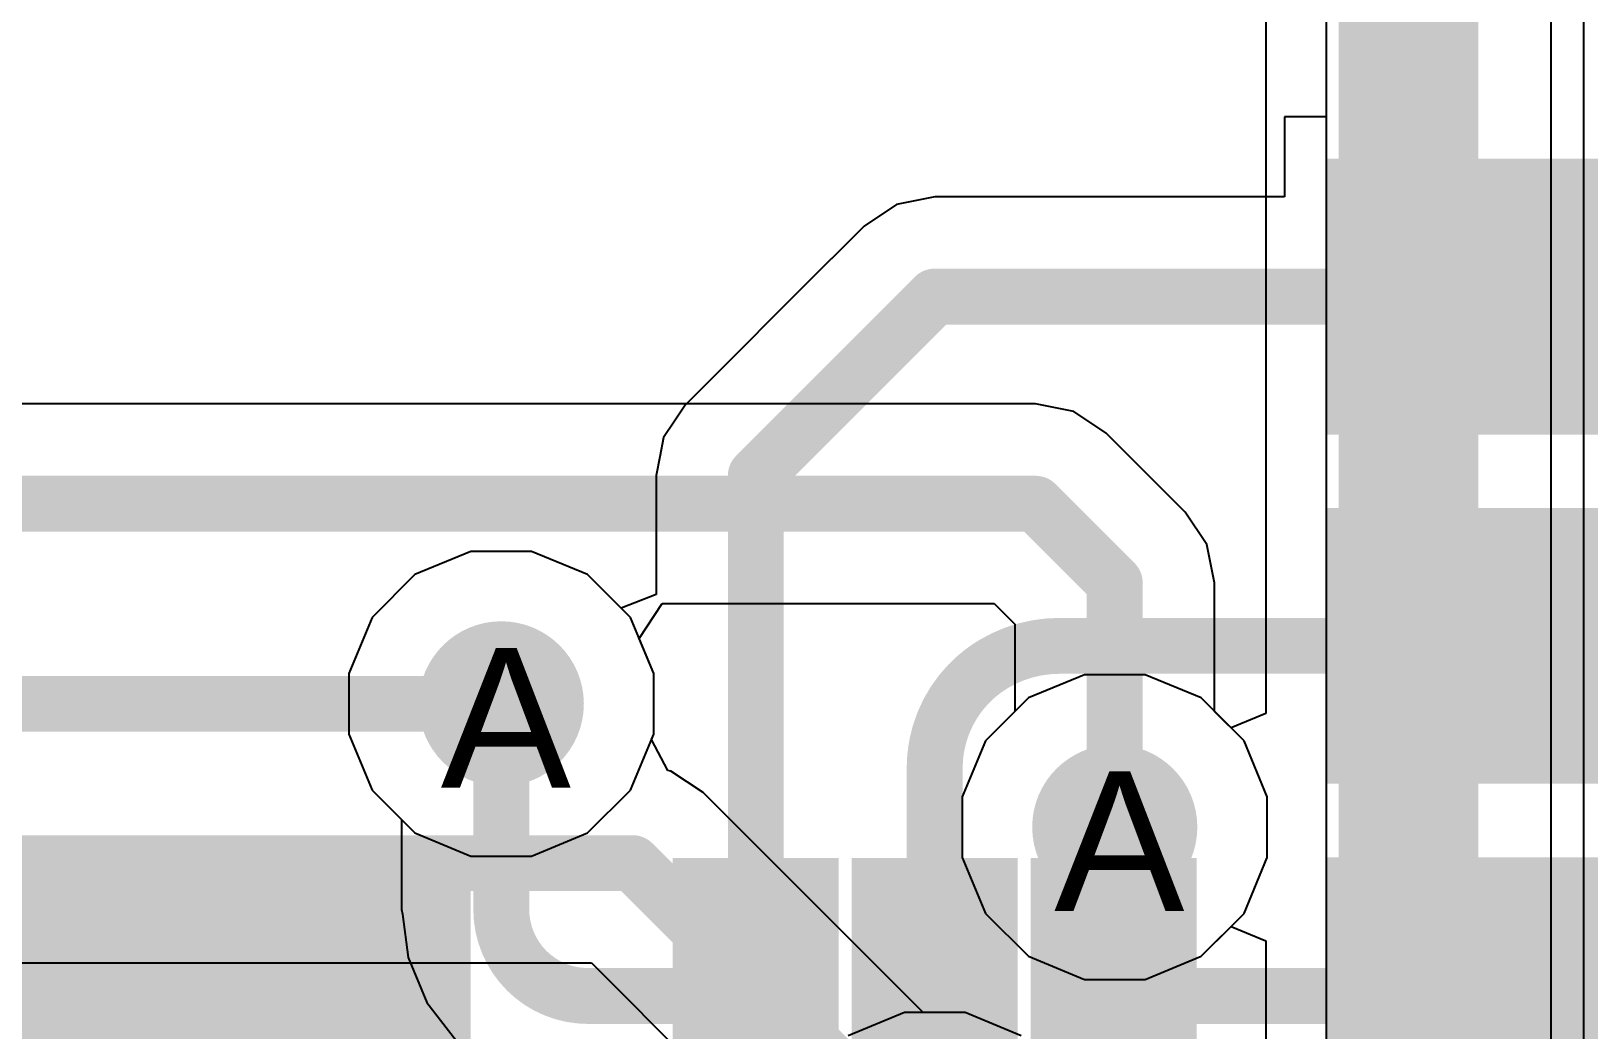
# Model space of a CAD drawing. Header units: inches. Extents: x 0 to 5271, y 0 to 5417.
# Drawn here: x 129.84 to 135.5, y 19.13 to 22.77 of the extents above; entities that cross this region are included whole.
import ezdxf

# ---------------------------------------------------------------- set-up
doc = ezdxf.new("R2010")
doc.units = ezdxf.units.IN
for name, color, linetype in [('Bottom Layer', 5, 'Continuous'), ('Bottom Overlay', 54, 'Continuous'), ('Bottom Paste', 16, 'Continuous'), ('Bottom Solder', 6, 'Continuous'), ('Drill Drawing', 1, 'Continuous'), ('L2_GND1', 16, 'Continuous'), ('L3_SIG1', 76, 'Continuous'), ('L4_PWR', 90, 'Continuous'), ('L5_GND2', 156, 'Continuous'), ('L6_SIG2', 130, 'Continuous'), ('L7_GND3', 216, 'Continuous'), ('Top Layer', 1, 'Continuous'), ('Top Paste', 8, 'Continuous'), ('Top Solder', 216, 'Continuous'), ('Via Holes', 16, 'Continuous')]:
    doc.layers.add(name, color=color, linetype=linetype)
doc.styles.add('Arial', font='', dxfattribs={"height": 0.2})
doc.styles.get('Arial').set_extended_font_data('Arial')

# ---------------------------------------------------------------- blocks, each defined once
blk = doc.blocks.new('PC817X2NIPW_190')
at = {"layer": 'Top Layer'}
blk.add_hatch(color=1, dxfattribs=at).paths.add_polyline_path([(6.1499, -0.37), (6.1499, -2.17), (3.6499, -2.17), (3.6499, -0.37)])
at = {"layer": 'Top Paste'}
blk.add_hatch(color=8, dxfattribs=at).paths.add_polyline_path([(6.1499, -0.37), (6.1499, -2.17), (3.6499, -2.17), (3.6499, -0.37)])
at = {"layer": 'Top Solder'}
blk.add_hatch(color=216, dxfattribs=at).paths.add_polyline_path([(6.2007, -0.3192), (6.2007, -2.2208), (3.5991, -2.2208), (3.5991, -0.3192)])
blk = doc.blocks.new('SOT_363_B_265')
at = {"layer": 'Bottom Layer'}
for points in [[(-1.37, 0.45), (-1.37, 0.85), (-0.57, 0.85), (-0.57, 0.45)], [(0.57, 0.45), (0.57, 0.85), (1.37, 0.85), (1.37, 0.45)], [(-1.37, -0.2), (-1.37, 0.2), (-0.57, 0.2), (-0.57, -0.2)], [(0.57, -0.2), (0.57, 0.2), (1.37, 0.2), (1.37, -0.2)], [(-1.37, -0.85), (-1.37, -0.45), (-0.57, -0.45), (-0.57, -0.85)], [(0.57, -0.85), (0.57, -0.45), (1.37, -0.45), (1.37, -0.85)]]:
    blk.add_hatch(color=5, dxfattribs=at).paths.add_polyline_path(points)
at = {"layer": 'Bottom Paste'}
for points in [[(-1.37, 0.45), (-1.37, 0.85), (-0.57, 0.85), (-0.57, 0.45)], [(0.57, 0.45), (0.57, 0.85), (1.37, 0.85), (1.37, 0.45)], [(-1.37, -0.2), (-1.37, 0.2), (-0.57, 0.2), (-0.57, -0.2)], [(0.57, -0.2), (0.57, 0.2), (1.37, 0.2), (1.37, -0.2)], [(-1.37, -0.85), (-1.37, -0.45), (-0.57, -0.45), (-0.57, -0.85)], [(0.57, -0.85), (0.57, -0.45), (1.37, -0.45), (1.37, -0.85)]]:
    blk.add_hatch(color=16, dxfattribs=at).paths.add_polyline_path(points)
at = {"layer": 'Bottom Solder'}
for points in [[(-1.4716, 0.3484), (-1.4716, 0.9516), (-0.4684, 0.9516), (-0.4684, 0.3484)], [(0.4684, 0.3484), (0.4684, 0.9516), (1.4716, 0.9516), (1.4716, 0.3484)], [(-1.4716, -0.3016), (-1.4716, 0.3016), (-0.4684, 0.3016), (-0.4684, -0.3016)], [(0.4684, -0.3016), (0.4684, 0.3016), (1.4716, 0.3016), (1.4716, -0.3016)], [(-1.4716, -0.9516), (-1.4716, -0.3484), (-0.4684, -0.3484), (-0.4684, -0.9516)], [(0.4684, -0.9516), (0.4684, -0.3484), (1.4716, -0.3484), (1.4716, -0.9516)]]:
    blk.add_hatch(color=6, dxfattribs=at).paths.add_polyline_path(points)
at = {"layer": 'Bottom Overlay'}
for points in [[(-0.6604, 1.0922, 0.127, 0.127, 0), (0.508, 1.0922, 0.127, 0.127, 0)], [(-1.651, -0.5334, 0.1, 0.1, 0), (-1.651, -0.7874, 0.1, 0.1, 0)], [(-1.651, -0.5334, 0.1, 0.1, 0), (-1.524, -0.6604, 0.1, 0.1, 0)], [(-1.524, -0.6604, 0.1, 0.1, 0), (-1.651, -0.7874, 0.1, 0.1, 0)], [(-0.6604, -1.0922, 0.127, 0.127, 0), (0.508, -1.0922, 0.127, 0.127, 0)]]:
    blk.add_lwpolyline(points, format="xyseb", dxfattribs=at)
for points in [[(-0.6921, 1.0922, 0.0635, 0.0635, 1), (-0.6286, 1.0922, 0.0635, 0.0635, 1)], [(0.4763, 1.0922, 0.0635, 0.0635, 1), (0.5398, 1.0922, 0.0635, 0.0635, 1)], [(-1.676, -0.5334, 0.05, 0.05, 1), (-1.626, -0.5334, 0.05, 0.05, 1)], [(-1.676, -0.5334, 0.05, 0.05, 1), (-1.626, -0.5334, 0.05, 0.05, 1)], [(-1.549, -0.6604, 0.05, 0.05, 1), (-1.499, -0.6604, 0.05, 0.05, 1)], [(-1.549, -0.6604, 0.05, 0.05, 1), (-1.499, -0.6604, 0.05, 0.05, 1)], [(-1.676, -0.7874, 0.05, 0.05, 1), (-1.626, -0.7874, 0.05, 0.05, 1)], [(-1.676, -0.7874, 0.05, 0.05, 1), (-1.626, -0.7874, 0.05, 0.05, 1)], [(-0.6921, -1.0922, 0.0635, 0.0635, 1), (-0.6286, -1.0922, 0.0635, 0.0635, 1)], [(0.4763, -1.0922, 0.0635, 0.0635, 1), (0.5398, -1.0922, 0.0635, 0.0635, 1)]]:
    blk.add_lwpolyline(points, format="xyseb", close=True, dxfattribs=at)
blk = doc.blocks.new('XKNANO_113_B_294')
at = {"layer": 'Bottom Layer'}
for points in [[(-5.23, -6.17), (-4.43, -6.17), (-4.43, -7.31), (-5.23, -7.31)], [(-3.96, -6.17), (-3.16, -6.17), (-3.16, -7.31), (-3.96, -7.31)], [(-2.69, -6.17), (-1.89, -6.17), (-1.89, -7.31), (-2.69, -7.31)]]:
    blk.add_hatch(color=5, dxfattribs=at).paths.add_polyline_path(points)
at = {"layer": 'Bottom Paste'}
for points in [[(-5.23, -6.17), (-4.43, -6.17), (-4.43, -7.31), (-5.23, -7.31)], [(-3.96, -6.17), (-3.16, -6.17), (-3.16, -7.31), (-3.96, -7.31)], [(-2.69, -6.17), (-1.89, -6.17), (-1.89, -7.31), (-2.69, -7.31)]]:
    blk.add_hatch(color=16, dxfattribs=at).paths.add_polyline_path(points)
at = {"layer": 'Bottom Solder'}
for points in [[(-5.3316, -6.0684), (-4.3284, -6.0684), (-4.3284, -7.4116), (-5.3316, -7.4116)], [(-4.0616, -6.0684), (-3.0584, -6.0684), (-3.0584, -7.4116), (-4.0616, -7.4116)], [(-2.7916, -6.0684), (-1.7884, -6.0684), (-1.7884, -7.4116), (-2.7916, -7.4116)]]:
    blk.add_hatch(color=6, dxfattribs=at).paths.add_polyline_path(points)
at = {"layer": 'Bottom Overlay'}
blk.add_lwpolyline([(-5.461, -7.0612, 0.127, 0.127, 0), (-6.604, -7.0612, 0.127, 0.127, 0)], format="xyseb", dxfattribs=at)
blk.add_lwpolyline([(-5.4927, -7.0612, 0.0635, 0.0635, 1), (-5.4292, -7.0612, 0.0635, 0.0635, 1)], format="xyseb", close=True, dxfattribs=at)

msp = doc.modelspace()

# ---------------------------------------------------------------- hatches: boundary and pattern name
at = {"layer": 'Bottom Layer'}
h = msp.add_hatch(color=5, dxfattribs=at)
edge = h.paths.add_edge_path()
edge.add_arc((131.5466, 20.3204), 0.3, 0, 360)
h = msp.add_hatch(color=5, dxfattribs=at)
edge = h.paths.add_edge_path()
edge.add_arc((133.7757, 19.872), 0.3, 0, 360)
at = {"layer": 'L2_GND1'}
h = msp.add_hatch(color=16, dxfattribs=at)
edge = h.paths.add_edge_path()
edge.add_arc((131.5466, 20.3204), 0.3, 0, 360)
h = msp.add_hatch(color=16, dxfattribs=at)
edge = h.paths.add_edge_path()
edge.add_arc((133.7757, 19.872), 0.3, 0, 360)
at = {"layer": 'L3_SIG1'}
h = msp.add_hatch(color=76, dxfattribs=at)
edge = h.paths.add_edge_path()
edge.add_arc((131.5466, 20.3204), 0.3, 0, 360)
h = msp.add_hatch(color=76, dxfattribs=at)
edge = h.paths.add_edge_path()
edge.add_arc((133.7757, 19.872), 0.3, 0, 360)
at = {"layer": 'L4_PWR'}
h = msp.add_hatch(color=90, dxfattribs=at)
edge = h.paths.add_edge_path()
edge.add_arc((131.5466, 20.3204), 0.3, 0, 360)
h = msp.add_hatch(color=90, dxfattribs=at)
edge = h.paths.add_edge_path()
edge.add_arc((133.7757, 19.872), 0.3, 0, 360)
at = {"layer": 'L5_GND2'}
h = msp.add_hatch(color=156, dxfattribs=at)
edge = h.paths.add_edge_path()
edge.add_arc((131.5466, 20.3204), 0.3, 0, 360)
h = msp.add_hatch(color=156, dxfattribs=at)
edge = h.paths.add_edge_path()
edge.add_arc((133.7757, 19.872), 0.3, 0, 360)
at = {"layer": 'L6_SIG2'}
h = msp.add_hatch(color=130, dxfattribs=at)
edge = h.paths.add_edge_path()
edge.add_arc((131.5466, 20.3204), 0.3, 0, 360)
h = msp.add_hatch(color=130, dxfattribs=at)
edge = h.paths.add_edge_path()
edge.add_arc((133.7757, 19.872), 0.3, 0, 360)
at = {"layer": 'L7_GND3'}
h = msp.add_hatch(color=216, dxfattribs=at)
edge = h.paths.add_edge_path()
edge.add_arc((131.5466, 20.3204), 0.3, 0, 360)
h = msp.add_hatch(color=216, dxfattribs=at)
edge = h.paths.add_edge_path()
edge.add_arc((133.7757, 19.872), 0.3, 0, 360)
at = {"layer": 'Top Layer'}
h = msp.add_hatch(color=1, dxfattribs=at)
edge = h.paths.add_edge_path()
edge.add_arc((131.5466, 20.3204), 0.3, 0, 360)
h = msp.add_hatch(color=1, dxfattribs=at)
edge = h.paths.add_edge_path()
edge.add_arc((133.7757, 19.872), 0.3, 0, 360)
at = {"layer": 'Via Holes'}
h = msp.add_hatch(color=7, dxfattribs=at)
edge = h.paths.add_edge_path()
edge.add_arc((131.5466, 20.3204), 0.15, 0, 360)
h = msp.add_hatch(color=7, dxfattribs=at)
edge = h.paths.add_edge_path()
edge.add_arc((133.7757, 19.872), 0.15, 0, 360)

# ---------------------------------------------------------------- linework, layer by layer
at = {"layer": 'Bottom Layer'}
for p, q in [((134.5444, 38.354), (134.5444, 11.4664)), ((134.5444, 28.062), (134.5444, 22.455)), ((134.5444, 22.455), (134.3929, 22.455)), ((134.3929, 22.455), (134.3929, 22.1636)), ((132.9827, 22.136), (132.865, 22.0574)), ((133.1214, 22.1636), (132.9827, 22.136)), ((134.3929, 22.1636), (133.1214, 22.1636)), ((133.1214, 22.1636), (133.1214, 22.1636)), ((132.865, 22.0574), (132.746, 21.9384)), ((132.865, 22.0574), (132.865, 22.0574)), ((132.7457, 21.9381), (132.215, 21.4063)), ((132.7459, 21.9382), (132.7457, 21.9381)), ((132.746, 21.9384), (132.7459, 21.9382)), ((132.2148, 21.406), (132.1761, 21.348)), ((132.215, 21.4062), (132.2148, 21.406)), ((132.215, 21.4063), (132.215, 21.4063)), ((132.215, 21.4063), (132.215, 21.4062)), ((132.1761, 21.348), (132.1364, 21.2886)), ((132.1363, 21.2883), (132.1224, 21.218)), ((132.1364, 21.2884), (132.1363, 21.2883)), ((132.1364, 21.2886), (132.1364, 21.2884)), ((132.1224, 21.218), (132.1088, 21.1499)), ((132.1088, 21.1499), (132.1088, 21.1495)), ((132.1088, 21.1495), (132.1088, 21.1495)), ((132.1088, 21.1495), (132.1088, 21.1495)), ((132.1088, 21.1495), (132.1088, 20.7172)), ((131.4364, 20.8743), (131.2328, 20.79)), ((131.6568, 20.8743), (131.4364, 20.8743)), ((131.8604, 20.79), (131.6568, 20.8743)), ((131.2328, 20.79), (131.0769, 20.6342)), ((131.9818, 20.6686), (131.8604, 20.79)), ((132.1088, 20.7172), (131.9818, 20.6686)), ((131.0769, 20.6342), (130.9926, 20.4305)), ((130.9926, 20.4305), (130.9926, 20.2102)), ((130.9926, 20.2102), (131.0769, 20.0065)), ((131.0769, 20.0065), (131.184, 19.8994)), ((131.184, 19.8994), (131.184, 19.5728)), ((131.184, 19.5728), (131.1875, 19.5552)), ((131.1875, 19.5552), (131.2083, 19.3978)), ((131.2083, 19.3978), (131.2758, 19.2347)), ((131.2758, 19.2347), (131.3833, 19.0946))]:
    msp.add_line(p, q, dxfattribs=at)
for points in [[(133.0024, 21.682, 0.2032, 0.2032, 0), (133.1214, 21.801, 0.2032, 0.2032, 0)], [(133.1214, 21.801, 0.2032, 0.2032, 0), (135.2169, 21.801, 0.2032, 0.2032, 0)], [(132.4714, 21.1499, 0.2032, 0.2032, 0), (133.0024, 21.682, 0.2032, 0.2032, 0)], [(132.4714, 19.258, 0.2032, 0.2032, 0), (132.4714, 21.1499, 0.2032, 0.2032, 0)], [(133.337, 20.4659, 0.2032, 0.2032, -0.134764), (133.5742, 20.531, 0.2032, 0.2032, 0)], [(133.337, 20.4659, 0.2032, 0.2032, -0.134762), (133.5742, 20.531, 0.2032, 0.2032, 0)], [(133.337, 20.4659, 0.2032, 0.2032, -0.134762), (133.5742, 20.531, 0.2032, 0.2032, 0)], [(133.337, 20.4659, 0.2032, 0.2032, -0.134762), (133.5742, 20.531, 0.2032, 0.2032, 0)], [(133.5742, 20.531, 0.2032, 0.2032, 0), (135.2169, 20.531, 0.2032, 0.2032, 0)], [(133.1214, 20.0886, 0.2032, 0.2032, -0.263767), (133.337, 20.4659, 0.2032, 0.2032, 0)], [(133.1214, 20.0886, 0.2032, 0.2032, -0.263767), (133.337, 20.4659, 0.2032, 0.2032, 0)], [(133.2744, 20.4209, 0.2032, 0.2032, -0.043836), (133.337, 20.4659, 0.2032, 0.2032, 0)], [(133.1315, 20.1809, 0.2032, 0.2032, -0.162728), (133.2744, 20.4209, 0.2032, 0.2032, 0)], [(131.5466, 19.5728, 0.2032, 0.2032, 0), (131.5466, 20.3204, 0.2032, 0.2032, 0)], [(133.1214, 20.0886, 0.2032, 0.2032, -0.05282), (133.1315, 20.1809, 0.2032, 0.2032, 0)], [(133.1214, 20.0871, 0.2032, 0.2032, -0.000849), (133.1214, 20.0886, 0.2032, 0.2032, 0)], [(133.1214, 20.0871, 0.2032, 0.2032, -0.000849), (133.1214, 20.0886, 0.2032, 0.2032, 0)], [(133.1214, 20.0871, 0.2032, 0.2032, -0.000849), (133.1214, 20.0886, 0.2032, 0.2032, 0)], [(133.1214, 20.0871, 0.2032, 0.2032, -0.000849), (133.1214, 20.0886, 0.2032, 0.2032, 0)], [(133.1214, 19.258, 0.2032, 0.2032, 0), (133.1214, 20.0871, 0.2032, 0.2032, 0)], [(133.7736, 19.8698, 0.2032, 0.2032, 0), (133.7757, 19.872, 0.2032, 0.2032, 0)], [(133.7736, 19.2602, 0.2032, 0.2032, 0), (133.7736, 19.8698, 0.2032, 0.2032, 0)], [(131.8614, 19.258, 0.2032, 0.2032, -0.414211), (131.5466, 19.5728, 0.2032, 0.2032, 0)], [(131.8614, 19.258, 0.2032, 0.2032, 0), (132.4714, 19.258, 0.2032, 0.2032, 0)], [(133.1214, 18.6436, 0.2032, 0.2032, 0), (133.1214, 19.258, 0.2032, 0.2032, 0)], [(133.7714, 19.258, 0.2032, 0.2032, 0), (133.7736, 19.2602, 0.2032, 0.2032, 0)], [(133.7714, 19.258, 0.2032, 0.2032, 0), (135.2139, 19.258, 0.2032, 0.2032, 0)], [(135.2139, 19.258, 0.2032, 0.2032, 0), (135.2169, 19.261, 0.2032, 0.2032, 0)]]:
    msp.add_lwpolyline(points, format="xyseb", dxfattribs=at)
for points in [[(133.0706, 21.801, 0.1016, 0.1016, 1), (133.1722, 21.801, 0.1016, 0.1016, 1)], [(133.0706, 21.801, 0.1016, 0.1016, 1), (133.1722, 21.801, 0.1016, 0.1016, 1)], [(135.1661, 21.801, 0.1016, 0.1016, 1), (135.2677, 21.801, 0.1016, 0.1016, 1)], [(132.9516, 21.682, 0.1016, 0.1016, 1), (133.0532, 21.682, 0.1016, 0.1016, 1)], [(132.9516, 21.682, 0.1016, 0.1016, 1), (133.0532, 21.682, 0.1016, 0.1016, 1)], [(132.4206, 21.1499, 0.1016, 0.1016, 1), (132.5222, 21.1499, 0.1016, 0.1016, 1)], [(132.4206, 21.1499, 0.1016, 0.1016, 1), (132.5222, 21.1499, 0.1016, 0.1016, 1)], [(133.5234, 20.531, 0.1016, 0.1016, 1), (133.625, 20.531, 0.1016, 0.1016, 1)], [(133.5234, 20.531, 0.1016, 0.1016, 1), (133.625, 20.531, 0.1016, 0.1016, 1)], [(133.5234, 20.531, 0.1016, 0.1016, 1), (133.625, 20.531, 0.1016, 0.1016, 1)], [(133.5234, 20.531, 0.1016, 0.1016, 1), (133.625, 20.531, 0.1016, 0.1016, 1)], [(133.5234, 20.531, 0.1016, 0.1016, 1), (133.625, 20.531, 0.1016, 0.1016, 1)], [(135.1661, 20.531, 0.1016, 0.1016, 1), (135.2677, 20.531, 0.1016, 0.1016, 1)], [(133.2862, 20.4659, 0.1016, 0.1016, 1), (133.3878, 20.4659, 0.1016, 0.1016, 1)], [(133.2862, 20.4659, 0.1016, 0.1016, 1), (133.3878, 20.4659, 0.1016, 0.1016, 1)], [(133.2862, 20.4659, 0.1016, 0.1016, 1), (133.3878, 20.4659, 0.1016, 0.1016, 1)], [(133.2862, 20.4659, 0.1016, 0.1016, 1), (133.3878, 20.4659, 0.1016, 0.1016, 1)], [(133.2862, 20.4659, 0.1016, 0.1016, 1), (133.3878, 20.4659, 0.1016, 0.1016, 1)], [(133.2862, 20.4659, 0.1016, 0.1016, 1), (133.3878, 20.4659, 0.1016, 0.1016, 1)], [(133.2862, 20.4659, 0.1016, 0.1016, 1), (133.3878, 20.4659, 0.1016, 0.1016, 1)], [(133.2236, 20.4209, 0.1016, 0.1016, 1), (133.3252, 20.4209, 0.1016, 0.1016, 1)], [(133.2236, 20.4209, 0.1016, 0.1016, 1), (133.3252, 20.4209, 0.1016, 0.1016, 1)], [(131.4958, 20.3204, 0.1016, 0.1016, 1), (131.5974, 20.3204, 0.1016, 0.1016, 1)], [(133.0807, 20.1809, 0.1016, 0.1016, 1), (133.1823, 20.1809, 0.1016, 0.1016, 1)], [(133.0807, 20.1809, 0.1016, 0.1016, 1), (133.1823, 20.1809, 0.1016, 0.1016, 1)], [(133.0706, 20.0886, 0.1016, 0.1016, 1), (133.1722, 20.0886, 0.1016, 0.1016, 1)], [(133.0706, 20.0886, 0.1016, 0.1016, 1), (133.1722, 20.0886, 0.1016, 0.1016, 1)], [(133.0706, 20.0886, 0.1016, 0.1016, 1), (133.1722, 20.0886, 0.1016, 0.1016, 1)], [(133.0706, 20.0886, 0.1016, 0.1016, 1), (133.1722, 20.0886, 0.1016, 0.1016, 1)], [(133.0706, 20.0886, 0.1016, 0.1016, 1), (133.1722, 20.0886, 0.1016, 0.1016, 1)], [(133.0706, 20.0886, 0.1016, 0.1016, 1), (133.1722, 20.0886, 0.1016, 0.1016, 1)], [(133.0706, 20.0886, 0.1016, 0.1016, 1), (133.1722, 20.0886, 0.1016, 0.1016, 1)], [(133.0706, 20.0871, 0.1016, 0.1016, 1), (133.1722, 20.0871, 0.1016, 0.1016, 1)], [(133.0706, 20.0871, 0.1016, 0.1016, 1), (133.1722, 20.0871, 0.1016, 0.1016, 1)], [(133.0706, 20.0871, 0.1016, 0.1016, 1), (133.1722, 20.0871, 0.1016, 0.1016, 1)], [(133.0706, 20.0871, 0.1016, 0.1016, 1), (133.1722, 20.0871, 0.1016, 0.1016, 1)], [(133.0706, 20.0871, 0.1016, 0.1016, 1), (133.1722, 20.0871, 0.1016, 0.1016, 1)], [(133.7228, 19.8698, 0.1016, 0.1016, 1), (133.8244, 19.8698, 0.1016, 0.1016, 1)], [(133.7228, 19.8698, 0.1016, 0.1016, 1), (133.8244, 19.8698, 0.1016, 0.1016, 1)], [(133.7249, 19.872, 0.1016, 0.1016, 1), (133.8265, 19.872, 0.1016, 0.1016, 1)], [(131.4958, 19.5728, 0.1016, 0.1016, 1), (131.5974, 19.5728, 0.1016, 0.1016, 1)], [(131.4958, 19.5728, 0.1016, 0.1016, 1), (131.5974, 19.5728, 0.1016, 0.1016, 1)], [(131.8106, 19.258, 0.1016, 0.1016, 1), (131.9122, 19.258, 0.1016, 0.1016, 1)], [(131.8106, 19.258, 0.1016, 0.1016, 1), (131.9122, 19.258, 0.1016, 0.1016, 1)], [(132.4206, 19.258, 0.1016, 0.1016, 1), (132.5222, 19.258, 0.1016, 0.1016, 1)], [(132.4206, 19.258, 0.1016, 0.1016, 1), (132.5222, 19.258, 0.1016, 0.1016, 1)], [(133.0706, 19.258, 0.1016, 0.1016, 1), (133.1722, 19.258, 0.1016, 0.1016, 1)], [(133.0706, 19.258, 0.1016, 0.1016, 1), (133.1722, 19.258, 0.1016, 0.1016, 1)], [(133.7206, 19.258, 0.1016, 0.1016, 1), (133.8222, 19.258, 0.1016, 0.1016, 1)], [(133.7206, 19.258, 0.1016, 0.1016, 1), (133.8222, 19.258, 0.1016, 0.1016, 1)], [(133.7228, 19.2602, 0.1016, 0.1016, 1), (133.8244, 19.2602, 0.1016, 0.1016, 1)], [(133.7228, 19.2602, 0.1016, 0.1016, 1), (133.8244, 19.2602, 0.1016, 0.1016, 1)], [(135.1631, 19.258, 0.1016, 0.1016, 1), (135.2647, 19.258, 0.1016, 0.1016, 1)], [(135.1631, 19.258, 0.1016, 0.1016, 1), (135.2647, 19.258, 0.1016, 0.1016, 1)], [(135.1661, 19.261, 0.1016, 0.1016, 1), (135.2677, 19.261, 0.1016, 0.1016, 1)]]:
    msp.add_lwpolyline(points, format="xyseb", close=True, dxfattribs=at)
at = {"layer": 'L2_GND1'}
for p, q in [((135.4786, 38.405), (135.4786, 3.9385)), ((131.4364, 20.8743), (131.2328, 20.79)), ((131.6568, 20.8743), (131.4364, 20.8743)), ((131.8604, 20.79), (131.6568, 20.8743)), ((131.2328, 20.79), (131.0769, 20.6342)), ((132.0163, 20.6342), (131.8604, 20.79)), ((131.0769, 20.6342), (130.9926, 20.4305)), ((132.1006, 20.4305), (132.0163, 20.6342)), ((130.9926, 20.4305), (130.9926, 20.2102)), ((132.1006, 20.2102), (132.1006, 20.4305)), ((133.6656, 20.426), (133.4619, 20.3417)), ((133.8859, 20.426), (133.6656, 20.426)), ((134.0896, 20.3417), (133.8859, 20.426)), ((133.4619, 20.3417), (133.3061, 20.1858)), ((134.2454, 20.1858), (134.0896, 20.3417)), ((130.9926, 20.2102), (131.0769, 20.0065)), ((132.0163, 20.0065), (132.1006, 20.2102)), ((133.3061, 20.1858), (133.2218, 19.9822)), ((134.3297, 19.9822), (134.2454, 20.1858)), ((131.0769, 20.0065), (131.2328, 19.8507)), ((131.8604, 19.8507), (132.0163, 20.0065)), ((133.2218, 19.9822), (133.2218, 19.7618)), ((134.3297, 19.7618), (134.3297, 19.9822)), ((131.2328, 19.8507), (131.4364, 19.7664)), ((131.6568, 19.7664), (131.8604, 19.8507)), ((131.4364, 19.7664), (131.6568, 19.7664)), ((133.2218, 19.7618), (133.3061, 19.5582)), ((134.2454, 19.5582), (134.3297, 19.7618)), ((133.3061, 19.5582), (133.4619, 19.4023)), ((134.0896, 19.4023), (134.2454, 19.5582)), ((133.4619, 19.4023), (133.6656, 19.318)), ((133.8859, 19.318), (134.0896, 19.4023)), ((133.6656, 19.318), (133.8859, 19.318)), ((133.0112, 19.1976), (132.8076, 19.1133)), ((133.2316, 19.1976), (133.0112, 19.1976)), ((133.4352, 19.1133), (133.2316, 19.1976))]:
    msp.add_line(p, q, dxfattribs=at)
at = {"layer": 'L3_SIG1'}
for p, q in [((131.4364, 20.8743), (131.2328, 20.79)), ((131.6568, 20.8743), (131.4364, 20.8743)), ((131.8604, 20.79), (131.6568, 20.8743)), ((131.2328, 20.79), (131.0769, 20.6342)), ((132.0163, 20.6342), (131.8604, 20.79)), ((131.0769, 20.6342), (130.9926, 20.4305)), ((132.1006, 20.4305), (132.0163, 20.6342)), ((130.9926, 20.4305), (130.9926, 20.2102)), ((132.1006, 20.2102), (132.1006, 20.4305)), ((133.6656, 20.426), (133.4619, 20.3417)), ((133.8859, 20.426), (133.6656, 20.426)), ((134.0896, 20.3417), (133.8859, 20.426)), ((133.4619, 20.3417), (133.3061, 20.1858)), ((134.2454, 20.1858), (134.0896, 20.3417)), ((130.9926, 20.2102), (131.0769, 20.0065)), ((132.0163, 20.0065), (132.1006, 20.2102)), ((133.3061, 20.1858), (133.2218, 19.9822)), ((134.3297, 19.9822), (134.2454, 20.1858)), ((131.0769, 20.0065), (131.2328, 19.8507)), ((131.8604, 19.8507), (132.0163, 20.0065)), ((133.2218, 19.9822), (133.2218, 19.7618)), ((134.3297, 19.7618), (134.3297, 19.9822)), ((131.2328, 19.8507), (131.4364, 19.7664)), ((131.6568, 19.7664), (131.8604, 19.8507)), ((131.4364, 19.7664), (131.6568, 19.7664)), ((133.2218, 19.7618), (133.3061, 19.5582)), ((134.2454, 19.5582), (134.3297, 19.7618)), ((133.3061, 19.5582), (133.4619, 19.4023)), ((134.0896, 19.4023), (134.2454, 19.5582)), ((133.4619, 19.4023), (133.6656, 19.318)), ((133.8859, 19.318), (134.0896, 19.4023)), ((133.6656, 19.318), (133.8859, 19.318)), ((133.0112, 19.1976), (132.8076, 19.1133)), ((133.2316, 19.1976), (133.0112, 19.1976)), ((133.4352, 19.1133), (133.2316, 19.1976))]:
    msp.add_line(p, q, dxfattribs=at)
at = {"layer": 'L4_PWR'}
for p, q in [((135.3611, 18.2152), (135.3611, 34.439)), ((134.3252, 27.4063), (134.3252, 20.2856)), ((131.4364, 20.8743), (131.2328, 20.79)), ((131.6568, 20.8743), (131.4364, 20.8743)), ((131.8604, 20.79), (131.6568, 20.8743)), ((131.2328, 20.79), (131.0769, 20.6342)), ((132.0163, 20.6342), (131.8604, 20.79)), ((131.0769, 20.6342), (130.9926, 20.4305)), ((132.1006, 20.4305), (132.0163, 20.6342)), ((130.9926, 20.4305), (130.9926, 20.2102)), ((132.1006, 20.2102), (132.1006, 20.4305)), ((133.6656, 20.426), (133.4619, 20.3417)), ((133.8859, 20.426), (133.6656, 20.426)), ((134.0896, 20.3417), (133.8859, 20.426)), ((133.4619, 20.3417), (133.3061, 20.1858)), ((134.1982, 20.233), (134.0896, 20.3417)), ((134.3252, 20.2856), (134.1982, 20.233)), ((130.9926, 20.2102), (131.0769, 20.0065)), ((132.0163, 20.0065), (132.1006, 20.2102)), ((133.3061, 20.1858), (133.2218, 19.9822)), ((131.0769, 20.0065), (131.2328, 19.8507)), ((131.8604, 19.8507), (132.0163, 20.0065)), ((133.2218, 19.9822), (133.2218, 19.7618)), ((131.2328, 19.8507), (131.4364, 19.7664)), ((131.6568, 19.7664), (131.8604, 19.8507)), ((131.4364, 19.7664), (131.6568, 19.7664)), ((133.2218, 19.7618), (133.3061, 19.5582)), ((133.3061, 19.5582), (133.4619, 19.4023)), ((134.0896, 19.4023), (134.1982, 19.511)), ((134.1982, 19.511), (134.3252, 19.4584)), ((134.3252, 19.4584), (134.3252, 18.4356)), ((133.4619, 19.4023), (133.6656, 19.318)), ((133.8859, 19.318), (134.0896, 19.4023)), ((133.6656, 19.318), (133.8859, 19.318)), ((133.0112, 19.1976), (132.8076, 19.1133)), ((133.2316, 19.1976), (133.0112, 19.1976)), ((133.4352, 19.1133), (133.2316, 19.1976))]:
    msp.add_line(p, q, dxfattribs=at)
msp.add_lwpolyline([(134.8432, 18.2152, 0.508, 0.508, 0), (134.8432, 34.439, 0.508, 0.508, 0)], format="xyseb", dxfattribs=at)
at = {"layer": 'L5_GND2'}
for p, q in [((131.4364, 20.8743), (131.2328, 20.79)), ((131.6568, 20.8743), (131.4364, 20.8743)), ((131.8604, 20.79), (131.6568, 20.8743)), ((131.2328, 20.79), (131.0769, 20.6342)), ((132.0163, 20.6342), (131.8604, 20.79)), ((131.0769, 20.6342), (130.9926, 20.4305)), ((132.1006, 20.4305), (132.0163, 20.6342)), ((130.9926, 20.4305), (130.9926, 20.2102)), ((132.1006, 20.2102), (132.1006, 20.4305)), ((133.6656, 20.426), (133.4619, 20.3417)), ((133.8859, 20.426), (133.6656, 20.426)), ((134.0896, 20.3417), (133.8859, 20.426)), ((133.4619, 20.3417), (133.3061, 20.1858)), ((134.2454, 20.1858), (134.0896, 20.3417)), ((130.9926, 20.2102), (131.0769, 20.0065)), ((132.0163, 20.0065), (132.1006, 20.2102)), ((133.3061, 20.1858), (133.2218, 19.9822)), ((134.3297, 19.9822), (134.2454, 20.1858)), ((131.0769, 20.0065), (131.2328, 19.8507)), ((131.8604, 19.8507), (132.0163, 20.0065)), ((133.2218, 19.9822), (133.2218, 19.7618)), ((134.3297, 19.7618), (134.3297, 19.9822)), ((131.2328, 19.8507), (131.4364, 19.7664)), ((131.6568, 19.7664), (131.8604, 19.8507)), ((131.4364, 19.7664), (131.6568, 19.7664)), ((133.2218, 19.7618), (133.3061, 19.5582)), ((134.2454, 19.5582), (134.3297, 19.7618)), ((133.3061, 19.5582), (133.4619, 19.4023)), ((134.0896, 19.4023), (134.2454, 19.5582)), ((133.4619, 19.4023), (133.6656, 19.318)), ((133.8859, 19.318), (134.0896, 19.4023)), ((133.6656, 19.318), (133.8859, 19.318)), ((133.0112, 19.1976), (132.8076, 19.1133)), ((133.2316, 19.1976), (133.0112, 19.1976)), ((133.4352, 19.1133), (133.2316, 19.1976))]:
    msp.add_line(p, q, dxfattribs=at)
at = {"layer": 'L6_SIG2'}
for p, q in [((133.4882, 21.4104), (123.9771, 21.4104)), ((133.6269, 21.3828), (133.4882, 21.4104)), ((133.4882, 21.4104), (133.4882, 21.4104)), ((133.7445, 21.3042), (133.6269, 21.3828)), ((134.0321, 21.0166), (133.7445, 21.3042)), ((134.1107, 20.899), (134.0321, 21.0166)), ((134.0321, 21.0166), (134.0321, 21.0166)), ((134.1383, 20.7602), (134.1107, 20.899)), ((134.1383, 20.2929), (134.1383, 20.7602)), ((132.0477, 20.5582), (132.1311, 20.6852)), ((132.1311, 20.6852), (133.338, 20.6852)), ((133.338, 20.6852), (133.4132, 20.6101)), ((133.4132, 20.6101), (133.4132, 20.2929)), ((132.1006, 20.4305), (132.0477, 20.5582)), ((132.1006, 20.2102), (132.1006, 20.4305)), ((133.4132, 20.2929), (133.3061, 20.1858)), ((134.2454, 20.1858), (134.1383, 20.2929)), ((132.0923, 20.19), (132.1006, 20.2102)), ((132.1521, 20.078), (132.0923, 20.19)), ((133.3061, 20.1858), (133.2218, 19.9822)), ((134.3297, 19.9822), (134.2454, 20.1858)), ((132.1628, 20.0759), (132.1521, 20.078)), ((132.2804, 19.9973), (132.1628, 20.0759)), ((133.0801, 19.1976), (132.2804, 19.9973)), ((133.2218, 19.9822), (133.2218, 19.7618)), ((134.3297, 19.7618), (134.3297, 19.9822)), ((133.2218, 19.7618), (133.3061, 19.5582)), ((134.2454, 19.5582), (134.3297, 19.7618)), ((133.3061, 19.5582), (133.4619, 19.4023)), ((134.0896, 19.4023), (134.2454, 19.5582)), ((123.9731, 19.3784), (131.8739, 19.3784)), ((131.8739, 19.3784), (132.5674, 18.6849)), ((133.4619, 19.4023), (133.6656, 19.318)), ((133.8859, 19.318), (134.0896, 19.4023)), ((133.6656, 19.318), (133.8859, 19.318)), ((133.2316, 19.1976), (133.0801, 19.1976)), ((133.4352, 19.1133), (133.2316, 19.1976))]:
    msp.add_line(p, q, dxfattribs=at)
for points in [[(123.827, 21.0478, 0.2032, 0.2032, 0), (133.4882, 21.0478, 0.2032, 0.2032, 0)], [(133.4882, 21.0478, 0.2032, 0.2032, 0), (133.7757, 20.7602, 0.2032, 0.2032, 0)], [(133.7757, 19.872, 0.2032, 0.2032, 0), (133.7757, 20.7602, 0.2032, 0.2032, 0)], [(123.9797, 20.3204, 0.2032, 0.2032, 0), (131.5466, 20.3204, 0.2032, 0.2032, 0)], [(123.9731, 19.741, 0.2032, 0.2032, 0), (132.024, 19.741, 0.2032, 0.2032, 0)], [(132.024, 19.741, 0.2032, 0.2032, 0), (133.1214, 18.6436, 0.2032, 0.2032, 0)]]:
    msp.add_lwpolyline(points, format="xyseb", dxfattribs=at)
for points in [[(133.4374, 21.0478, 0.1016, 0.1016, 1), (133.539, 21.0478, 0.1016, 0.1016, 1)], [(133.4374, 21.0478, 0.1016, 0.1016, 1), (133.539, 21.0478, 0.1016, 0.1016, 1)], [(133.7249, 20.7602, 0.1016, 0.1016, 1), (133.8265, 20.7602, 0.1016, 0.1016, 1)], [(133.7249, 20.7602, 0.1016, 0.1016, 1), (133.8265, 20.7602, 0.1016, 0.1016, 1)], [(131.4958, 20.3204, 0.1016, 0.1016, 1), (131.5974, 20.3204, 0.1016, 0.1016, 1)], [(133.7249, 19.872, 0.1016, 0.1016, 1), (133.8265, 19.872, 0.1016, 0.1016, 1)], [(131.9732, 19.741, 0.1016, 0.1016, 1), (132.0748, 19.741, 0.1016, 0.1016, 1)], [(131.9732, 19.741, 0.1016, 0.1016, 1), (132.0748, 19.741, 0.1016, 0.1016, 1)]]:
    msp.add_lwpolyline(points, format="xyseb", close=True, dxfattribs=at)
at = {"layer": 'L7_GND3'}
for p, q in [((131.4364, 20.8743), (131.2328, 20.79)), ((131.6568, 20.8743), (131.4364, 20.8743)), ((131.8604, 20.79), (131.6568, 20.8743)), ((131.2328, 20.79), (131.0769, 20.6342)), ((132.0163, 20.6342), (131.8604, 20.79)), ((131.0769, 20.6342), (130.9926, 20.4305)), ((132.1006, 20.4305), (132.0163, 20.6342)), ((130.9926, 20.4305), (130.9926, 20.2102)), ((132.1006, 20.2102), (132.1006, 20.4305)), ((133.6656, 20.426), (133.4619, 20.3417)), ((133.8859, 20.426), (133.6656, 20.426)), ((134.0896, 20.3417), (133.8859, 20.426)), ((133.4619, 20.3417), (133.3061, 20.1858)), ((134.2454, 20.1858), (134.0896, 20.3417)), ((130.9926, 20.2102), (131.0769, 20.0065)), ((132.0163, 20.0065), (132.1006, 20.2102)), ((133.3061, 20.1858), (133.2218, 19.9822)), ((134.3297, 19.9822), (134.2454, 20.1858)), ((131.0769, 20.0065), (131.2328, 19.8507)), ((131.8604, 19.8507), (132.0163, 20.0065)), ((133.2218, 19.9822), (133.2218, 19.7618)), ((134.3297, 19.7618), (134.3297, 19.9822)), ((131.2328, 19.8507), (131.4364, 19.7664)), ((131.6568, 19.7664), (131.8604, 19.8507)), ((131.4364, 19.7664), (131.6568, 19.7664)), ((133.2218, 19.7618), (133.3061, 19.5582)), ((134.2454, 19.5582), (134.3297, 19.7618)), ((133.3061, 19.5582), (133.4619, 19.4023)), ((134.0896, 19.4023), (134.2454, 19.5582)), ((133.4619, 19.4023), (133.6656, 19.318)), ((133.8859, 19.318), (134.0896, 19.4023)), ((133.6656, 19.318), (133.8859, 19.318)), ((133.0112, 19.1976), (132.8076, 19.1133)), ((133.2316, 19.1976), (133.0112, 19.1976)), ((133.4352, 19.1133), (133.2316, 19.1976))]:
    msp.add_line(p, q, dxfattribs=at)
at = {"layer": 'Top Layer'}
for p, q in [((131.4364, 20.8743), (131.2328, 20.79)), ((131.6568, 20.8743), (131.4364, 20.8743)), ((131.8604, 20.79), (131.6568, 20.8743)), ((131.2328, 20.79), (131.0769, 20.6342)), ((132.0163, 20.6342), (131.8604, 20.79)), ((131.0769, 20.6342), (130.9926, 20.4305)), ((132.1006, 20.4305), (132.0163, 20.6342)), ((130.9926, 20.4305), (130.9926, 20.2102)), ((132.1006, 20.2102), (132.1006, 20.4305)), ((133.6656, 20.426), (133.4619, 20.3417)), ((133.8859, 20.426), (133.6656, 20.426)), ((134.0896, 20.3417), (133.8859, 20.426)), ((133.4619, 20.3417), (133.3061, 20.1858)), ((134.2454, 20.1858), (134.0896, 20.3417)), ((130.9926, 20.2102), (131.0769, 20.0065)), ((132.0163, 20.0065), (132.1006, 20.2102)), ((133.3061, 20.1858), (133.2218, 19.9822)), ((134.3297, 19.9822), (134.2454, 20.1858)), ((131.0769, 20.0065), (131.2328, 19.8507)), ((131.8604, 19.8507), (132.0163, 20.0065)), ((133.2218, 19.9822), (133.2218, 19.7618)), ((134.3297, 19.7618), (134.3297, 19.9822)), ((131.2328, 19.8507), (131.4364, 19.7664)), ((131.6568, 19.7664), (131.8604, 19.8507)), ((131.4364, 19.7664), (131.6568, 19.7664)), ((133.2218, 19.7618), (133.3061, 19.5582)), ((134.2454, 19.5582), (134.3297, 19.7618)), ((133.3061, 19.5582), (133.4619, 19.4023)), ((134.0896, 19.4023), (134.2454, 19.5582)), ((133.4619, 19.4023), (133.6656, 19.318)), ((133.8859, 19.318), (134.0896, 19.4023)), ((133.6656, 19.318), (133.8859, 19.318)), ((133.0112, 19.1976), (132.8076, 19.1133)), ((133.2316, 19.1976), (133.0112, 19.1976)), ((133.4352, 19.1133), (133.2316, 19.1976))]:
    msp.add_line(p, q, dxfattribs=at)

# ---------------------------------------------------------------- block references
for name, p, rotation in [('XKNANO_113_B_294', (141.957, 16.971), 270), ('SOT_363_B_265', (133.1214, 18.288), 90), ('PC817X2NIPW_190', (129.2141, 13.462), 90)]:
    msp.add_blockref(name, p, dxfattribs=dict(rotation=rotation))

# ---------------------------------------------------------------- texts
at = {"layer": 'Drill Drawing', "style": 'Arial'}
for p in [(131.3265, 20.0156), (133.5557, 19.5673)]:
    msp.add_text('A', height=0.508, dxfattribs=at).set_placement(p)

doc.saveas('drawing.dxf')
